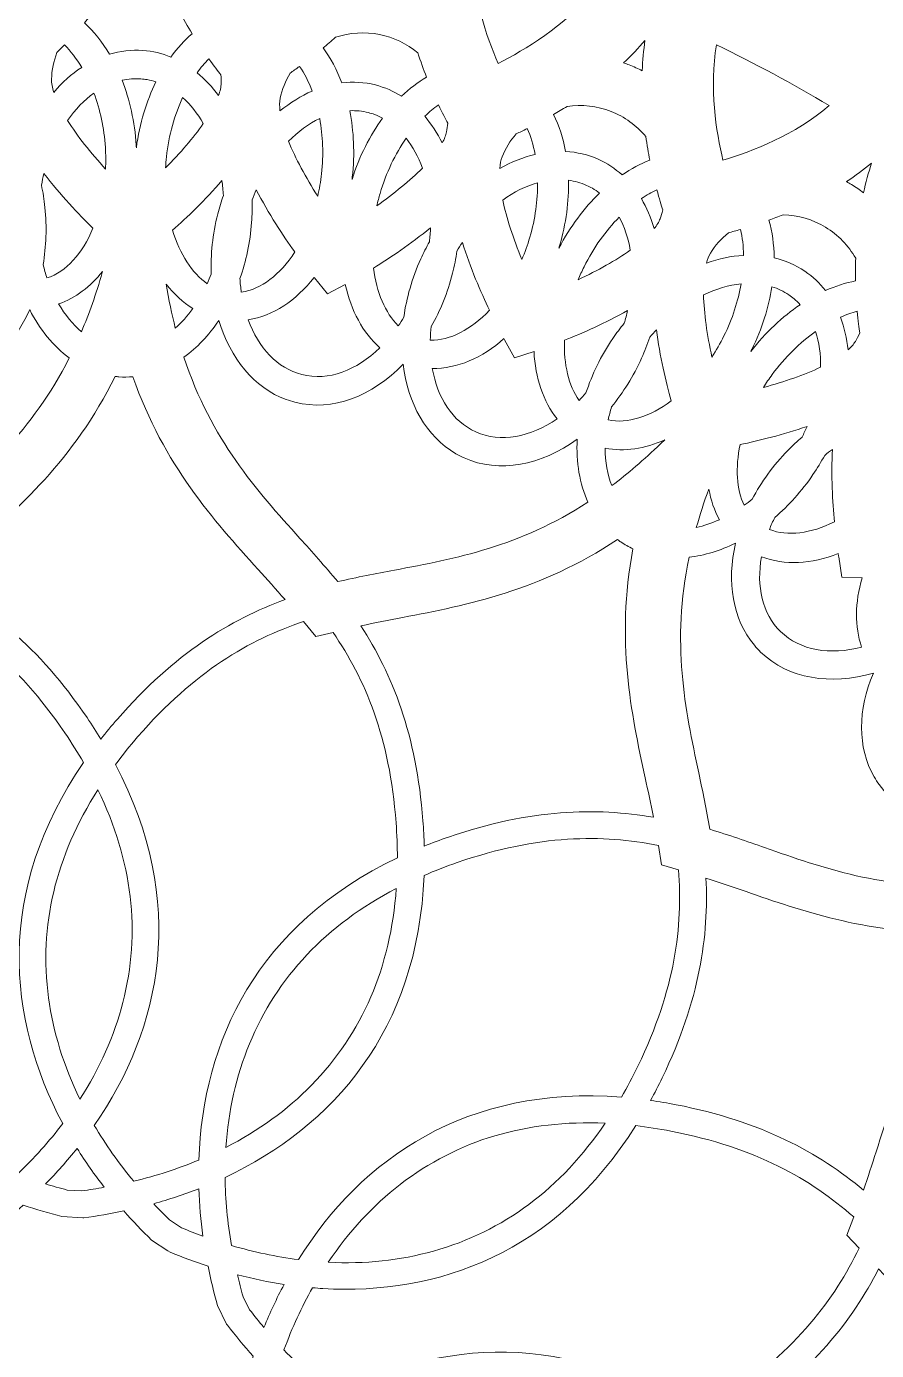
# Model space of a CAD drawing. Header units: millimetres. Extents: x 37 to 1687, y -819 to -120.
# Drawn here: x 226.5 to 286, y -647.8 to -555.1 of the extents above; entities that cross this region are included whole.
import ezdxf

# ---------------------------------------------------------------- set-up
doc = ezdxf.new("R2010")
doc.units = ezdxf.units.MM
doc.header["$MEASUREMENT"] = 0
doc.layers.add('Layer 7', color=7, linetype='Continuous')

msp = doc.modelspace()

# ---------------------------------------------------------------- linework, layer by layer
at = {"layer": 'Layer 7', "lineweight": 0}
for points, knots in [([(384.433, -671.958), (384.269, -671.597), (382.766, -668.35), (379.986, -664.113), (380.356, -659.771), (380.544, -655.358), (380.544, -650.991), (380.544, -644.395), (380.117, -637.76), (379.276, -631.268), (381.809, -627.325), (383.202, -624.324), (383.356, -623.989), (383.356, -623.989), (384.852, -620.715), (384.852, -620.715), (384.852, -620.715), (382.319, -618.149), (382.319, -618.149), (382.044, -617.87), (379.551, -615.381), (375.593, -612.411), (373.773, -605.491), (371.433, -598.632), (368.637, -592.02), (367.105, -588.398), (365.375, -584.729), (363.495, -581.113), (364.417, -576.833), (364.673, -573.773), (364.7, -573.43), (364.7, -573.43), (364.972, -569.856), (364.972, -569.856), (364.972, -569.856), (361.725, -568.311), (361.725, -568.311), (361.598, -568.251), (358.609, -566.836), (354.078, -565.405), (348.815, -557.732), (342.791, -550.486), (336.17, -543.865), (334.534, -542.229), (332.819, -540.592), (331.072, -538.997), (330.454, -534.979), (329.704, -532.336), (329.672, -532.224), (329.672, -532.224), (328.698, -528.795), (328.698, -528.795), (328.698, -528.795), (325.133, -528.443), (325.133, -528.443), (324.771, -528.409), (322.816, -528.236), (319.914, -528.236), (319.254, -528.236), (318.575, -528.245), (317.892, -528.263), (308.622, -521.536), (298.571, -515.863), (288.015, -511.399), (287.303, -511.097), (286.548, -510.786), (285.714, -510.45), (283.959, -507.365), (282.561, -505.433), (282.5, -505.35), (282.5, -505.35), (280.412, -502.477), (280.412, -502.477), (280.412, -502.477), (276.962, -503.348), (276.962, -503.348), (276.857, -503.374), (274.409, -503.993), (270.862, -505.333), (258.751, -501.857), (246.163, -499.913), (233.437, -499.553), (230.907, -497.427), (229.087, -496.189), (228.884, -496.052), (228.884, -496.052), (225.942, -494.068), (225.942, -494.068), (225.942, -494.068), (223.001, -496.052), (223.001, -496.052), (222.777, -496.203), (220.779, -497.563), (218.058, -499.884), (205.404, -500.785), (192.932, -503.271), (180.977, -507.274), (177.772, -506.084), (175.546, -505.508), (175.296, -505.444), (175.296, -505.444), (171.847, -504.575), (171.847, -504.575), (171.847, -504.575), (169.754, -507.452), (169.754, -507.452), (169.587, -507.683), (168.096, -509.767), (166.248, -513.078), (155.117, -518.149), (144.611, -524.58), (135.012, -532.197), (134.401, -532.183), (133.902, -532.176), (133.42, -532.176), (130.332, -532.176), (128.282, -532.376), (128.197, -532.384), (128.197, -532.384), (124.639, -532.736), (124.639, -532.736), (124.639, -532.736), (123.663, -536.164), (123.663, -536.164), (123.627, -536.291), (122.789, -539.265), (122.161, -543.626), (122.079, -543.705), (121.997, -543.784), (121.917, -543.865), (113.745, -552.037), (106.521, -561.118), (100.443, -570.861), (96.146, -572.248), (93.376, -573.566), (93.259, -573.621), (93.259, -573.621), (90.014, -575.165), (90.014, -575.165), (90.014, -575.165), (90.285, -578.738), (90.285, -578.738), (90.297, -578.885), (90.566, -582.335), (91.642, -587.107), (90.817, -588.877), (90.099, -590.487), (89.451, -592.02), (85.796, -600.661), (82.941, -609.666), (80.965, -618.791), (77.268, -621.61), (74.947, -623.927), (74.69, -624.187), (74.69, -624.187), (72.158, -626.752), (72.158, -626.752), (72.158, -626.752), (73.654, -630.026), (73.654, -630.026), (73.82, -630.39), (75.339, -633.66), (78.101, -637.872), (77.731, -642.213), (77.544, -646.625), (77.544, -650.991), (77.544, -657.588), (77.97, -664.223), (78.812, -670.717), (76.278, -674.659), (74.885, -677.659), (74.731, -677.994), (74.731, -677.994), (73.235, -681.268), (73.235, -681.268), (73.235, -681.268), (75.767, -683.832), (75.767, -683.832), (76.041, -684.11), (78.523, -686.595), (82.496, -689.576), (84.315, -696.495), (86.655, -703.353), (89.451, -709.963), (90.983, -713.586), (92.713, -717.255), (94.593, -720.87), (93.64, -725.296), (93.397, -728.42), (93.388, -728.552), (93.388, -728.552), (93.114, -732.127), (93.114, -732.127), (93.114, -732.127), (96.361, -733.671), (96.361, -733.671), (96.487, -733.731), (99.457, -735.141), (104.01, -736.579), (109.273, -744.253), (115.297, -751.498), (121.917, -758.118), (123.553, -759.754), (125.266, -761.39), (127.015, -762.986), (127.615, -766.891), (128.334, -769.472), (128.415, -769.759), (128.415, -769.759), (129.39, -773.188), (129.39, -773.188), (129.39, -773.188), (132.946, -773.539), (132.946, -773.539), (133.161, -773.56), (135.138, -773.748), (138.173, -773.748), (138.832, -773.748), (139.511, -773.738), (140.195, -773.72), (149.466, -780.447), (159.516, -786.12), (170.072, -790.585), (170.772, -790.881), (171.527, -791.192), (172.373, -791.533), (174.079, -794.532), (175.434, -796.422), (175.587, -796.633), (175.587, -796.633), (177.676, -799.506), (177.676, -799.506), (177.676, -799.506), (181.126, -798.635), (181.126, -798.635), (181.231, -798.609), (183.693, -797.984), (187.225, -796.65), (199.335, -800.126), (211.923, -802.07), (224.651, -802.43), (227.164, -804.542), (228.998, -805.792), (229.204, -805.931), (229.204, -805.931), (232.145, -807.914), (232.145, -807.914), (232.145, -807.914), (235.086, -805.931), (235.086, -805.931), (235.309, -805.781), (237.304, -804.424), (240.032, -802.099), (252.684, -801.198), (265.155, -798.712), (277.11, -794.71), (280.402, -795.931), (282.693, -796.514), (282.791, -796.539), (282.791, -796.539), (286.241, -797.409), (286.241, -797.409), (286.241, -797.409), (288.33, -794.536), (288.33, -794.536), (288.396, -794.444), (289.952, -792.294), (291.845, -788.903), (302.974, -783.831), (313.479, -777.401), (323.075, -769.786), (323.668, -769.8), (324.179, -769.807), (324.667, -769.807), (327.762, -769.807), (329.805, -769.607), (329.89, -769.599), (329.89, -769.599), (333.448, -769.248), (333.448, -769.248), (333.448, -769.248), (334.423, -765.82), (334.423, -765.82), (334.432, -765.79), (335.283, -762.803), (335.925, -758.359), (336.007, -758.279), (336.089, -758.199), (336.17, -758.118), (344.342, -749.946), (351.567, -740.864), (357.645, -731.12), (361.788, -729.782), (364.523, -728.506), (364.828, -728.362), (364.828, -728.362), (368.073, -726.817), (368.073, -726.817), (368.073, -726.817), (367.802, -723.246), (367.802, -723.246), (367.79, -723.099), (367.519, -719.64), (366.445, -714.876), (367.268, -713.111), (367.985, -711.502), (368.637, -709.963), (372.291, -701.323), (375.145, -692.319), (377.121, -683.195), (380.827, -680.369), (383.141, -678.055), (383.397, -677.795), (383.397, -677.795), (385.929, -675.231), (385.929, -675.231), (385.929, -675.231), (384.433, -671.958), (384.433, -671.958)], [0, 0, 0, 0, 1, 1, 1, 2, 2, 2, 3, 3, 3, 4, 4, 4, 5, 5, 5, 6, 6, 6, 7, 7, 7, 8, 8, 8, 9, 9, 9, 10, 10, 10, 11, 11, 11, 12, 12, 12, 13, 13, 13, 14, 14, 14, 15, 15, 15, 16, 16, 16, 17, 17, 17, 18, 18, 18, 19, 19, 19, 20, 20, 20, 21, 21, 21, 22, 22, 22, 23, 23, 23, 24, 24, 24, 25, 25, 25, 26, 26, 26, 27, 27, 27, 28, 28, 28, 29, 29, 29, 30, 30, 30, 31, 31, 31, 32, 32, 32, 33, 33, 33, 34, 34, 34, 35, 35, 35, 36, 36, 36, 37, 37, 37, 38, 38, 38, 39, 39, 39, 40, 40, 40, 41, 41, 41, 42, 42, 42, 43, 43, 43, 44, 44, 44, 45, 45, 45, 46, 46, 46, 47, 47, 47, 48, 48, 48, 49, 49, 49, 50, 50, 50, 51, 51, 51, 52, 52, 52, 53, 53, 53, 54, 54, 54, 55, 55, 55, 56, 56, 56, 57, 57, 57, 58, 58, 58, 59, 59, 59, 60, 60, 60, 61, 61, 61, 62, 62, 62, 63, 63, 63, 64, 64, 64, 65, 65, 65, 66, 66, 66, 67, 67, 67, 68, 68, 68, 69, 69, 69, 70, 70, 70, 71, 71, 71, 72, 72, 72, 73, 73, 73, 74, 74, 74, 75, 75, 75, 76, 76, 76, 77, 77, 77, 78, 78, 78, 79, 79, 79, 80, 80, 80, 81, 81, 81, 82, 82, 82, 83, 83, 83, 84, 84, 84, 85, 85, 85, 86, 86, 86, 87, 87, 87, 88, 88, 88, 89, 89, 89, 90, 90, 90, 91, 91, 91, 92, 92, 92, 93, 93, 93, 94, 94, 94, 95, 95, 95, 96, 96, 96, 97, 97, 97, 98, 98, 98, 99, 99, 99, 100, 100, 100, 101, 101, 101, 102, 102, 102, 103, 103, 103, 104, 104, 104, 105, 105, 105, 106, 106, 106, 106]), ([(257.684, -549.849), (260.542, -550.654), (263.387, -551.589), (266.166, -552.635), (264.185, -555.053), (261.414, -556.719), (259.534, -557.658), (258.731, -555.805), (257.716, -552.876), (257.684, -549.849)], [0, 0, 0, 0, 1, 1, 1, 2, 2, 2, 3, 3, 3, 3]), ([(234.336, -553.155), (235.327, -553.178), (236.301, -553.447), (237.167, -553.935), (237.483, -554.53), (237.8, -555.08), (238.107, -555.581), (237.569, -556.044), (237.071, -556.595), (236.618, -557.218), (235.997, -556.963), (235.341, -556.801), (234.658, -556.751), (233.857, -556.692), (233.072, -556.789), (232.316, -557.018), (231.81, -556.165), (231.22, -555.419), (230.565, -554.811), (230.811, -554.519), (231.063, -554.208), (231.317, -553.881), (232.244, -553.38), (233.285, -553.127), (234.336, -553.155)], [0, 0, 0, 0, 1, 1, 1, 2, 2, 2, 3, 3, 3, 4, 4, 4, 5, 5, 5, 6, 6, 6, 7, 7, 7, 8, 8, 8, 8]), ([(247.278, -556.583), (247.56, -556.347), (247.849, -556.097), (248.142, -555.831), (249.14, -555.502), (250.205, -555.436), (251.233, -555.643), (252.217, -555.84), (253.139, -556.282), (253.912, -556.924), (254.108, -557.528), (254.314, -558.094), (254.518, -558.616), (253.912, -558.978), (253.329, -559.433), (252.779, -559.966), (252.213, -559.61), (251.599, -559.339), (250.938, -559.171), (250.161, -558.975), (249.373, -558.934), (248.591, -559.027), (248.247, -558.113), (247.806, -557.289), (247.278, -556.583)], [0, 0, 0, 0, 1, 1, 1, 2, 2, 2, 3, 3, 3, 4, 4, 4, 5, 5, 5, 6, 6, 6, 7, 7, 7, 8, 8, 8, 8]), ([(228.412, -559.691), (228.307, -559.352), (228.254, -559.039), (228.261, -558.76), (228.275, -558.13), (228.401, -557.505), (228.635, -556.899), (228.797, -556.74), (228.976, -556.559), (229.167, -556.362), (229.606, -556.802), (230.011, -557.336), (230.372, -557.941), (229.665, -558.408), (229.005, -558.997), (228.412, -559.691)], [0, 0, 0, 0, 1, 1, 1, 2, 2, 2, 3, 3, 3, 4, 4, 4, 5, 5, 5, 5]), ([(269.63, -558.18), (269.333, -558.027), (269.028, -557.889), (268.716, -557.767), (268.587, -557.716), (268.457, -557.669), (268.325, -557.624), (268.864, -557.113), (269.362, -556.586), (269.821, -556.047), (269.722, -556.738), (269.659, -557.45), (269.63, -558.18)], [0, 0, 0, 0, 1, 1, 1, 2, 2, 2, 3, 3, 3, 4, 4, 4, 4]), ([(282.722, -560.616), (280.347, -562.672), (277.309, -563.841), (275.282, -564.444), (274.808, -562.461), (274.314, -559.366), (274.829, -556.358), (277.508, -557.658), (280.156, -559.086), (282.722, -560.616)], [0, 0, 0, 0, 1, 1, 1, 2, 2, 2, 3, 3, 3, 3]), ([(240.118, -558.465), (240.137, -558.677), (240.144, -558.863), (240.14, -559.04), (240.134, -559.308), (240.07, -559.604), (239.959, -559.922), (239.508, -559.312), (239.002, -558.774), (238.45, -558.322), (238.71, -557.964), (238.986, -557.637), (239.275, -557.349), (239.629, -557.845), (239.923, -558.223), (240.118, -558.465)], [0, 0, 0, 0, 1, 1, 1, 2, 2, 2, 3, 3, 3, 4, 4, 4, 5, 5, 5, 5]), ([(244.277, -560.108), (244.4, -559.491), (244.633, -558.898), (244.968, -558.342), (245.168, -558.204), (245.391, -558.047), (245.632, -557.872), (245.975, -558.374), (246.271, -558.957), (246.514, -559.598), (245.729, -559.938), (244.97, -560.409), (244.26, -560.997), (244.222, -560.667), (244.225, -560.367), (244.277, -560.108)], [0, 0, 0, 0, 1, 1, 1, 2, 2, 2, 3, 3, 3, 4, 4, 4, 5, 5, 5, 5]), ([(234.199, -563.572), (234.196, -563.517), (234.197, -563.463), (234.193, -563.408), (234.086, -561.749), (233.736, -560.206), (233.202, -558.841), (233.629, -558.747), (234.067, -558.713), (234.511, -558.746), (234.662, -558.757), (234.812, -558.776), (234.96, -558.802), (235.168, -558.838), (235.373, -558.889), (235.573, -558.954), (234.907, -560.305), (234.428, -561.868), (234.199, -563.572)], [0, 0, 0, 0, 1, 1, 1, 2, 2, 2, 3, 3, 3, 4, 4, 4, 5, 5, 5, 6, 6, 6, 6]), ([(232.029, -563.548), (232.063, -564.065), (232.066, -564.574), (232.044, -565.073), (230.997, -563.92), (230.061, -562.742), (229.381, -561.663), (229.922, -560.885), (230.547, -560.235), (231.23, -559.746), (231.656, -560.894), (231.94, -562.184), (232.029, -563.548)], [0, 0, 0, 0, 1, 1, 1, 2, 2, 2, 3, 3, 3, 4, 4, 4, 4]), ([(238.889, -561.88), (238.198, -562.872), (237.274, -563.941), (236.242, -564.989), (236.256, -564.728), (236.276, -564.465), (236.305, -564.2), (236.472, -562.687), (236.876, -561.276), (237.442, -560.059), (237.991, -560.552), (238.478, -561.168), (238.889, -561.88)], [0, 0, 0, 0, 1, 1, 1, 2, 2, 2, 3, 3, 3, 4, 4, 4, 4]), ([(249.305, -565.785), (249.311, -565.734), (249.318, -565.684), (249.324, -565.632), (249.505, -563.986), (249.43, -562.411), (249.143, -560.977), (249.58, -560.959), (250.017, -561.001), (250.447, -561.11), (250.595, -561.148), (250.739, -561.192), (250.88, -561.244), (251.076, -561.315), (251.265, -561.399), (251.448, -561.496), (250.563, -562.706), (249.824, -564.155), (249.305, -565.785)], [0, 0, 0, 0, 1, 1, 1, 2, 2, 2, 3, 3, 3, 4, 4, 4, 5, 5, 5, 6, 6, 6, 6]), ([(255.927, -562.447), (255.877, -562.695), (255.77, -562.96), (255.62, -563.237), (255.277, -562.546), (254.867, -561.918), (254.394, -561.369), (254.707, -561.066), (255.03, -560.795), (255.359, -560.563), (255.627, -561.128), (255.856, -561.564), (256.008, -561.842), (255.99, -562.067), (255.964, -562.262), (255.927, -562.447)], [0, 0, 0, 0, 1, 1, 1, 2, 2, 2, 3, 3, 3, 4, 4, 4, 5, 5, 5, 5]), ([(268.216, -565.476), (267.724, -565.031), (267.169, -564.66), (266.551, -564.382), (265.821, -564.054), (265.051, -563.877), (264.265, -563.833), (264.09, -562.892), (263.807, -562.019), (263.423, -561.243), (263.729, -561.066), (264.044, -560.878), (264.366, -560.675), (265.405, -560.525), (266.465, -560.645), (267.442, -561.027), (268.386, -561.396), (269.224, -562), (269.878, -562.779), (269.961, -563.369), (270.059, -563.927), (270.162, -564.447), (269.503, -564.699), (268.85, -565.047), (268.216, -565.476)], [0, 0, 0, 0, 1, 1, 1, 2, 2, 2, 3, 3, 3, 4, 4, 4, 5, 5, 5, 6, 6, 6, 7, 7, 7, 8, 8, 8, 8]), ([(247.168, -565.395), (247.109, -565.936), (247.017, -566.463), (246.901, -566.973), (246.064, -565.645), (245.341, -564.31), (244.86, -563.122), (245.536, -562.435), (246.275, -561.894), (247.043, -561.526), (247.262, -562.726), (247.317, -564.041), (247.168, -565.395)], [0, 0, 0, 0, 1, 1, 1, 2, 2, 2, 3, 3, 3, 4, 4, 4, 4]), ([(254.229, -564.999), (253.37, -565.866), (252.26, -566.772), (251.045, -567.635), (251.109, -567.351), (251.183, -567.065), (251.266, -566.78), (251.692, -565.321), (252.334, -564.004), (253.1, -562.905), (253.566, -563.499), (253.946, -564.207), (254.229, -564.999)], [0, 0, 0, 0, 1, 1, 1, 2, 2, 2, 3, 3, 3, 4, 4, 4, 4]), ([(259.815, -564.216), (260.045, -563.629), (260.378, -563.084), (260.805, -562.594), (261.036, -562.489), (261.296, -562.366), (261.577, -562.228), (261.816, -562.771), (261.998, -563.379), (262.121, -564.033), (261.287, -564.232), (260.455, -564.566), (259.65, -565.024), (259.674, -564.72), (259.726, -564.446), (259.815, -564.216)], [0, 0, 0, 0, 1, 1, 1, 2, 2, 2, 3, 3, 3, 4, 4, 4, 5, 5, 5, 5]), ([(285.691, -564.644), (285.473, -565.313), (285.286, -566.008), (285.13, -566.729), (284.861, -566.524), (284.58, -566.332), (284.29, -566.155), (284.172, -566.083), (284.052, -566.013), (283.931, -565.947), (284.555, -565.534), (285.142, -565.099), (285.691, -564.644)], [0, 0, 0, 0, 1, 1, 1, 2, 2, 2, 3, 3, 3, 4, 4, 4, 4]), ([(227.941, -572.695), (227.839, -572.392), (227.75, -572.08), (227.672, -571.759), (227.886, -570.49), (227.937, -569.138), (227.796, -567.746), (227.796, -567.746), (227.796, -567.746), (227.796, -567.746), (227.742, -567.212), (227.659, -566.691), (227.554, -566.182), (227.605, -565.911), (227.663, -565.643), (227.729, -565.382), (228.879, -566.877), (230.156, -568.226), (231.163, -569.21), (230.426, -570.978), (229.285, -572.264), (227.941, -572.695)], [0, 0, 0, 0, 1, 1, 1, 2, 2, 2, 3, 3, 3, 4, 4, 4, 5, 5, 5, 6, 6, 6, 7, 7, 7, 7]), ([(240.293, -566.914), (240.148, -567.333), (240.016, -567.762), (239.904, -568.204), (239.54, -569.643), (239.396, -571.07), (239.446, -572.426), (239.358, -572.655), (239.265, -572.879), (239.166, -573.096), (238.095, -572.356), (237.243, -571.018), (236.737, -569.351), (237.742, -568.458), (239.016, -567.239), (240.196, -565.872), (240.242, -566.213), (240.274, -566.56), (240.293, -566.914)], [0, 0, 0, 0, 1, 1, 1, 2, 2, 2, 3, 3, 3, 4, 4, 4, 5, 5, 5, 6, 6, 6, 6]), ([(245.299, -570.873), (244.27, -572.457), (242.936, -573.505), (241.552, -573.694), (241.506, -573.382), (241.473, -573.063), (241.453, -572.738), (241.883, -571.526), (242.168, -570.203), (242.271, -568.808), (242.271, -568.808), (242.271, -568.808), (242.271, -568.808), (242.31, -568.273), (242.32, -567.745), (242.305, -567.226), (242.395, -566.985), (242.492, -566.749), (242.594, -566.519), (243.462, -568.184), (244.479, -569.728), (245.299, -570.873)], [0, 0, 0, 0, 1, 1, 1, 2, 2, 2, 3, 3, 3, 4, 4, 4, 5, 5, 5, 6, 6, 6, 7, 7, 7, 7]), ([(261.756, -569.843), (261.598, -570.385), (261.409, -570.906), (261.196, -571.405), (260.6, -569.942), (260.119, -568.492), (259.855, -567.234), (260.647, -566.667), (261.477, -566.256), (262.305, -566.025), (262.31, -567.241), (262.137, -568.54), (261.756, -569.843)], [0, 0, 0, 0, 1, 1, 1, 2, 2, 2, 3, 3, 3, 4, 4, 4, 4]), ([(263.793, -570.597), (263.807, -570.548), (263.824, -570.5), (263.838, -570.451), (264.301, -568.865), (264.5, -567.306), (264.468, -565.848), (264.902, -565.906), (265.325, -566.024), (265.731, -566.206), (265.869, -566.269), (266.004, -566.338), (266.134, -566.413), (266.311, -566.515), (266.48, -566.63), (266.641, -566.754), (265.562, -567.791), (264.585, -569.086), (263.793, -570.597)], [0, 0, 0, 0, 1, 1, 1, 2, 2, 2, 3, 3, 3, 4, 4, 4, 5, 5, 5, 6, 6, 6, 6]), ([(270.883, -568.543), (270.795, -568.769), (270.651, -569.001), (270.466, -569.237), (270.247, -568.478), (269.946, -567.772), (269.566, -567.136), (269.924, -566.893), (270.286, -566.685), (270.648, -566.514), (270.818, -567.138), (270.972, -567.624), (271.075, -567.93), (271.017, -568.161), (270.955, -568.359), (270.883, -568.543)], [0, 0, 0, 0, 1, 1, 1, 2, 2, 2, 3, 3, 3, 4, 4, 4, 5, 5, 5, 5]), ([(265.147, -572.818), (265.27, -572.517), (265.404, -572.216), (265.552, -571.918), (266.222, -570.56), (267.08, -569.378), (268.021, -568.43), (268.388, -569.112), (268.646, -569.894), (268.786, -570.748), (267.78, -571.462), (266.511, -572.17), (265.147, -572.818)], [0, 0, 0, 0, 1, 1, 1, 2, 2, 2, 3, 3, 3, 4, 4, 4, 4]), ([(284.578, -571.317), (284.56, -571.873), (284.559, -572.403), (284.568, -572.901), (283.872, -573.036), (283.166, -573.266), (282.463, -573.581), (282.057, -573.061), (281.578, -572.603), (281.022, -572.225), (280.359, -571.774), (279.632, -571.467), (278.865, -571.286), (278.857, -570.35), (278.736, -569.46), (278.504, -568.644), (278.825, -568.527), (279.154, -568.401), (279.494, -568.263), (280.546, -568.294), (281.571, -568.597), (282.469, -569.144), (283.344, -569.677), (284.07, -570.426), (284.578, -571.317)], [0, 0, 0, 0, 1, 1, 1, 2, 2, 2, 3, 3, 3, 4, 4, 4, 5, 5, 5, 6, 6, 6, 7, 7, 7, 8, 8, 8, 8]), ([(254.724, -570.158), (254.507, -570.546), (254.303, -570.946), (254.116, -571.361), (253.508, -572.715), (253.118, -574.095), (252.931, -575.44), (252.807, -575.647), (252.678, -575.849), (252.545, -576.043), (251.628, -575.141), (251.023, -573.7), (250.806, -571.997), (251.95, -571.291), (253.412, -570.314), (254.806, -569.175), (254.792, -569.499), (254.764, -569.828), (254.724, -570.158)], [0, 0, 0, 0, 1, 1, 1, 2, 2, 2, 3, 3, 3, 4, 4, 4, 5, 5, 5, 6, 6, 6, 6]), ([(274.405, -570.961), (274.735, -570.418), (275.161, -569.937), (275.671, -569.527), (275.921, -569.462), (276.206, -569.385), (276.514, -569.296), (276.645, -569.856), (276.713, -570.468), (276.72, -571.112), (275.865, -571.163), (274.991, -571.346), (274.121, -571.657), (274.194, -571.391), (274.287, -571.154), (274.405, -570.961)], [0, 0, 0, 0, 1, 1, 1, 2, 2, 2, 3, 3, 3, 4, 4, 4, 5, 5, 5, 5]), ([(258.931, -574.948), (257.65, -576.308), (256.169, -577.094), (254.786, -577.04), (254.795, -576.73), (254.818, -576.414), (254.854, -576.095), (255.488, -574.977), (255.999, -573.723), (256.342, -572.367), (256.342, -572.367), (256.342, -572.367), (256.342, -572.367), (256.474, -571.847), (256.575, -571.329), (256.65, -570.815), (256.773, -570.608), (256.9, -570.406), (257.031, -570.209), (257.591, -571.989), (258.323, -573.676), (258.931, -574.948)], [0, 0, 0, 0, 1, 1, 1, 2, 2, 2, 3, 3, 3, 4, 4, 4, 5, 5, 5, 6, 6, 6, 7, 7, 7, 7]), ([(231.812, -572.316), (231.38, -573.832), (230.892, -575.203), (230.359, -576.458), (229.745, -575.946), (229.203, -575.286), (228.753, -574.511), (229.934, -574.104), (230.982, -573.316), (231.835, -572.235), (231.835, -572.235), (231.812, -572.316), (231.812, -572.316)], [0, 0, 0, 0, 1, 1, 1, 2, 2, 2, 3, 3, 3, 4, 4, 4, 4]), ([(236.287, -573.127), (236.83, -573.828), (237.459, -574.407), (238.159, -574.838), (237.785, -575.356), (237.372, -575.815), (236.93, -576.203), (236.683, -575.239), (236.466, -574.217), (236.287, -573.127)], [0, 0, 0, 0, 1, 1, 1, 2, 2, 2, 3, 3, 3, 3]), ([(242.036, -575.627), (243.773, -575.354), (245.379, -574.286), (246.648, -572.656), (246.655, -572.665), (246.666, -572.678), (246.673, -572.686), (246.673, -572.686), (247.586, -573.814), (247.586, -573.814), (247.586, -573.814), (248.828, -573.144), (248.828, -573.144), (249.232, -574.984), (250.066, -576.533), (251.253, -577.583), (249.627, -579.17), (247.656, -579.931), (245.8, -579.461), (244.063, -579.021), (242.752, -577.586), (242.036, -575.627)], [0, 0, 0, 0, 1, 1, 1, 2, 2, 2, 3, 3, 3, 4, 4, 4, 5, 5, 5, 6, 6, 6, 7, 7, 7, 7]), ([(275.35, -576.756), (275.094, -577.275), (274.81, -577.768), (274.506, -578.232), (274.172, -576.679), (273.954, -575.162), (273.918, -573.877), (274.8, -573.453), (275.692, -573.19), (276.552, -573.106), (276.345, -574.3), (275.949, -575.544), (275.35, -576.756)], [0, 0, 0, 0, 1, 1, 1, 2, 2, 2, 3, 3, 3, 4, 4, 4, 4]), ([(277.225, -577.853), (277.248, -577.807), (277.272, -577.763), (277.295, -577.716), (278.024, -576.24), (278.49, -574.743), (278.713, -573.306), (279.131, -573.438), (279.528, -573.628), (279.897, -573.879), (280.023, -573.964), (280.143, -574.056), (280.259, -574.152), (280.412, -574.281), (280.555, -574.421), (280.689, -574.568), (279.45, -575.401), (278.266, -576.505), (277.225, -577.853)], [0, 0, 0, 0, 1, 1, 1, 2, 2, 2, 3, 3, 3, 4, 4, 4, 5, 5, 5, 6, 6, 6, 6]), ([(229.505, -578.3), (226.892, -583.456), (223.45, -586.413), (220.093, -589.297), (219.1, -590.15), (218.077, -591.028), (217.062, -591.977), (215.768, -591.497), (214.491, -591.081), (213.251, -590.678), (208.922, -589.271), (204.479, -587.823), (199.95, -583.823), (200.447, -582.767), (200.746, -581.558), (200.839, -580.266), (202.86, -582.16), (205.327, -583.113), (207.692, -582.696), (207.901, -582.659), (208.11, -582.612), (208.316, -582.553), (210.933, -581.813), (212.791, -579.477), (213.55, -576.456), (215.211, -578.672), (217.475, -580.04), (219.877, -580.04), (220.089, -580.04), (220.303, -580.029), (220.516, -580.008), (223.222, -579.733), (225.457, -577.755), (226.729, -574.912), (227.439, -576.313), (228.386, -577.477), (229.505, -578.3)], [0, 0, 0, 0, 1, 1, 1, 2, 2, 2, 3, 3, 3, 4, 4, 4, 5, 5, 5, 6, 6, 6, 7, 7, 7, 8, 8, 8, 9, 9, 9, 10, 10, 10, 11, 11, 11, 12, 12, 12, 12]), ([(268.368, -575.863), (268.089, -576.206), (267.82, -576.563), (267.564, -576.939), (266.73, -578.166), (266.106, -579.458), (265.689, -580.75), (265.532, -580.93), (265.372, -581.104), (265.209, -581.271), (264.469, -580.24), (264.121, -578.743), (264.188, -577.056), (265.436, -576.56), (267.039, -575.853), (268.606, -574.977), (268.538, -575.271), (268.459, -575.567), (268.368, -575.863)], [0, 0, 0, 0, 1, 1, 1, 2, 2, 2, 3, 3, 3, 4, 4, 4, 5, 5, 5, 6, 6, 6, 6]), ([(284.553, -577.143), (284.43, -577.345), (284.254, -577.543), (284.04, -577.738), (283.958, -576.929), (283.78, -576.159), (283.508, -575.448), (283.903, -575.271), (284.296, -575.128), (284.683, -575.022), (284.742, -575.693), (284.812, -576.219), (284.861, -576.546), (284.761, -576.772), (284.662, -576.965), (284.553, -577.143)], [0, 0, 0, 0, 1, 1, 1, 2, 2, 2, 3, 3, 3, 4, 4, 4, 5, 5, 5, 5]), ([(244.696, -581.211), (244.896, -581.284), (245.1, -581.347), (245.308, -581.4), (247.945, -582.067), (250.721, -580.973), (252.889, -578.736), (253.22, -581.486), (254.497, -583.803), (256.577, -585.003), (256.76, -585.109), (256.951, -585.207), (257.147, -585.295), (259.627, -586.41), (262.551, -585.815), (265.075, -583.989), (264.987, -585.595), (265.239, -587.111), (265.826, -588.404), (261.021, -591.513), (256.59, -592.349), (252.269, -593.163), (250.983, -593.405), (249.656, -593.655), (248.305, -593.968), (247.414, -592.893), (246.484, -591.86), (245.654, -590.937), (242.59, -587.533), (239.448, -584.035), (237.529, -578.245), (238.447, -577.586), (239.275, -576.715), (239.976, -575.68), (240.78, -578.331), (242.44, -580.39), (244.696, -581.211)], [0, 0, 0, 0, 1, 1, 1, 2, 2, 2, 3, 3, 3, 4, 4, 4, 5, 5, 5, 6, 6, 6, 7, 7, 7, 8, 8, 8, 9, 9, 9, 10, 10, 10, 11, 11, 11, 12, 12, 12, 12]), ([(267.248, -582.636), (267.311, -582.332), (267.387, -582.026), (267.478, -581.717), (268.294, -580.729), (269.01, -579.586), (269.581, -578.316), (269.581, -578.316), (269.582, -578.316), (269.582, -578.316), (269.802, -577.827), (269.991, -577.334), (270.154, -576.841), (270.307, -576.663), (270.463, -576.491), (270.622, -576.324), (270.862, -578.167), (271.286, -579.959), (271.657, -581.311), (270.171, -582.412), (268.591, -582.922), (267.248, -582.636)], [0, 0, 0, 0, 1, 1, 1, 2, 2, 2, 3, 3, 3, 4, 4, 4, 5, 5, 5, 6, 6, 6, 7, 7, 7, 7]), ([(282.119, -578.945), (280.991, -579.481), (279.596, -579.964), (278.119, -580.369), (278.309, -580.062), (278.509, -579.757), (278.728, -579.459), (279.623, -578.239), (280.672, -577.224), (281.763, -576.455), (282.014, -577.21), (282.136, -578.051), (282.119, -578.945)], [0, 0, 0, 0, 1, 1, 1, 2, 2, 2, 3, 3, 3, 4, 4, 4, 4]), ([(257.967, -583.471), (256.33, -582.735), (255.287, -581.088), (254.925, -579.028), (256.668, -579.061), (258.422, -578.302), (259.946, -576.938), (259.96, -576.964), (259.978, -576.998), (259.991, -577.02), (259.991, -577.02), (260.694, -578.288), (260.694, -578.288), (260.694, -578.288), (262.049, -577.84), (262.049, -577.84), (262.139, -579.696), (262.692, -581.341), (263.67, -582.565), (261.791, -583.848), (259.716, -584.257), (257.967, -583.471)], [0, 0, 0, 0, 1, 1, 1, 2, 2, 2, 3, 3, 3, 4, 4, 4, 5, 5, 5, 6, 6, 6, 7, 7, 7, 7]), ([(232.973, -579.619), (233.303, -579.643), (233.629, -579.639), (233.952, -579.613), (236.147, -585.841), (239.598, -589.656), (242.734, -593.115), (243.355, -593.799), (243.988, -594.501), (244.611, -595.22), (240.8, -596.625), (236.895, -598.978), (232.869, -603.602), (232.466, -604.065), (232.084, -604.53), (231.72, -604.994), (231.416, -604.497), (231.094, -603.998), (230.752, -603.497), (227.326, -598.479), (223.757, -595.689), (220.169, -593.847), (220.911, -593.173), (221.663, -592.52), (222.399, -591.883), (225.92, -588.836), (229.794, -585.476), (232.721, -579.588), (232.805, -579.597), (232.888, -579.613), (232.973, -579.619)], [0, 0, 0, 0, 1, 1, 1, 2, 2, 2, 3, 3, 3, 4, 4, 4, 5, 5, 5, 6, 6, 6, 7, 7, 7, 8, 8, 8, 9, 9, 9, 10, 10, 10, 10]), ([(280.818, -583.847), (280.483, -584.136), (280.156, -584.441), (279.839, -584.767), (278.804, -585.831), (277.966, -586.994), (277.33, -588.194), (277.147, -588.343), (276.961, -588.485), (276.773, -588.62), (276.23, -587.494), (276.142, -585.988), (276.481, -584.365), (277.79, -584.095), (279.483, -583.679), (281.17, -583.093), (281.062, -583.345), (280.945, -583.596), (280.818, -583.847)], [0, 0, 0, 0, 1, 1, 1, 2, 2, 2, 3, 3, 3, 4, 4, 4, 5, 5, 5, 6, 6, 6, 6]), ([(267.492, -587.241), (267.187, -586.456), (267.028, -585.569), (267.03, -584.617), (268.375, -584.879), (269.81, -584.658), (271.207, -584.028), (271.207, -584.028), (270.91, -584.316), (270.91, -584.316), (269.747, -585.442), (268.609, -586.406), (267.492, -587.241)], [0, 0, 0, 0, 1, 1, 1, 2, 2, 2, 3, 3, 3, 4, 4, 4, 4]), ([(283.085, -589.781), (281.439, -590.598), (279.803, -590.822), (278.536, -590.309), (278.648, -590.028), (278.774, -589.747), (278.913, -589.468), (279.892, -588.633), (280.8, -587.63), (281.587, -586.473), (281.587, -586.473), (281.587, -586.473), (281.587, -586.473), (281.888, -586.03), (282.16, -585.577), (282.407, -585.12), (282.584, -584.974), (282.764, -584.835), (282.945, -584.702), (282.856, -586.544), (282.953, -588.368), (283.085, -589.781)], [0, 0, 0, 0, 1, 1, 1, 2, 2, 2, 3, 3, 3, 4, 4, 4, 5, 5, 5, 6, 6, 6, 7, 7, 7, 7]), ([(273.417, -590.175), (273.662, -589.305), (273.951, -588.409), (274.295, -587.478), (274.431, -588.257), (274.68, -588.979), (275.035, -589.627), (274.495, -589.872), (273.953, -590.056), (273.417, -590.175)], [0, 0, 0, 0, 1, 1, 1, 2, 2, 2, 3, 3, 3, 3]), ([(268.129, -591.187), (268.401, -591.372), (268.685, -591.531), (268.977, -591.67), (267.775, -598.142), (268.853, -603.16), (269.838, -607.714), (270.033, -608.617), (270.231, -609.541), (270.411, -610.475), (266.408, -609.786), (261.85, -609.872), (256.051, -611.864), (255.47, -612.063), (254.907, -612.274), (254.36, -612.494), (254.345, -611.912), (254.316, -611.319), (254.27, -610.715), (253.812, -604.655), (252.116, -600.455), (249.93, -597.066), (250.909, -596.853), (251.887, -596.663), (252.843, -596.48), (257.407, -595.603), (262.432, -594.631), (267.899, -591.013), (267.976, -591.071), (268.049, -591.133), (268.129, -591.187)], [0, 0, 0, 0, 1, 1, 1, 2, 2, 2, 3, 3, 3, 4, 4, 4, 5, 5, 5, 6, 6, 6, 7, 7, 7, 8, 8, 8, 9, 9, 9, 10, 10, 10, 10]), ([(285.878, -607.652), (285.984, -607.835), (286.1, -608.015), (286.226, -608.189), (287.816, -610.396), (290.647, -611.342), (293.745, -611.022), (292.857, -612.382), (292.315, -613.836), (292.184, -615.261), (286.538, -615.52), (282.318, -614.042), (278.202, -612.598), (276.967, -612.165), (275.693, -611.718), (274.367, -611.314), (274.136, -609.95), (273.857, -608.638), (273.586, -607.364), (272.632, -602.871), (271.656, -598.257), (272.906, -592.258), (273.984, -592.133), (275.087, -591.8), (276.163, -591.277), (275.534, -593.974), (275.942, -596.588), (277.485, -598.428), (277.622, -598.59), (277.767, -598.747), (277.921, -598.897), (279.871, -600.793), (282.822, -601.234), (285.818, -600.381), (284.73, -602.928), (284.677, -605.572), (285.878, -607.652)], [0, 0, 0, 0, 1, 1, 1, 2, 2, 2, 3, 3, 3, 4, 4, 4, 5, 5, 5, 6, 6, 6, 7, 7, 7, 8, 8, 8, 9, 9, 9, 10, 10, 10, 11, 11, 11, 12, 12, 12, 12]), ([(284.993, -598.56), (282.785, -599.126), (280.692, -598.802), (279.316, -597.463), (278.024, -596.207), (277.609, -594.292), (277.982, -592.222), (279.59, -592.841), (281.474, -592.736), (283.352, -591.997), (283.365, -592.087), (283.377, -592.164), (283.387, -592.227), (283.387, -592.227), (283.614, -593.66), (283.614, -593.66), (283.614, -593.66), (285.027, -593.702), (285.027, -593.702), (284.52, -595.43), (284.498, -597.115), (284.993, -598.56)], [0, 0, 0, 0, 1, 1, 1, 2, 2, 2, 3, 3, 3, 4, 4, 4, 5, 5, 5, 6, 6, 6, 7, 7, 7, 7]), ([(229.047, -631.932), (228.105, -633.17), (227.036, -634.362), (225.841, -635.499), (224.295, -634.928), (222.842, -634.257), (221.488, -633.495), (222.183, -625.209), (219.345, -616.651), (210.133, -610.855), (210.228, -610.049), (210.351, -609.232), (210.514, -608.399), (211.682, -602.415), (213.877, -598.618), (216.526, -595.595), (216.526, -595.595), (217.811, -596.081), (217.811, -596.081), (217.811, -596.081), (218.708, -595.221), (218.708, -595.221), (222.301, -596.951), (225.787, -599.57), (229.195, -604.561), (229.669, -605.255), (230.102, -605.951), (230.504, -606.647), (224.342, -615.614), (225.127, -624.597), (229.047, -631.932)], [0, 0, 0, 0, 1, 1, 1, 2, 2, 2, 3, 3, 3, 4, 4, 4, 5, 5, 5, 6, 6, 6, 7, 7, 7, 8, 8, 8, 9, 9, 9, 10, 10, 10, 10]), ([(238.575, -634.487), (237.141, -635.088), (235.619, -635.586), (234.016, -635.973), (232.962, -634.706), (232.04, -633.398), (231.248, -632.061), (235.993, -625.232), (237.814, -616.402), (232.734, -606.777), (233.219, -606.127), (233.735, -605.481), (234.292, -604.841), (238.295, -600.242), (242.096, -598.051), (245.901, -596.757), (245.901, -596.757), (246.771, -597.821), (246.771, -597.821), (246.771, -597.821), (247.977, -597.525), (247.977, -597.525), (250.224, -600.82), (251.934, -604.831), (252.389, -610.857), (252.453, -611.696), (252.48, -612.514), (252.48, -613.318), (242.66, -618.003), (238.848, -626.175), (238.575, -634.487)], [0, 0, 0, 0, 1, 1, 1, 2, 2, 2, 3, 3, 3, 4, 4, 4, 5, 5, 5, 6, 6, 6, 7, 7, 7, 8, 8, 8, 9, 9, 9, 10, 10, 10, 10]), ([(233.256, -623.447), (232.654, -625.793), (231.641, -628.066), (230.251, -630.222), (229.117, -627.912), (228.374, -625.53), (228.049, -623.122), (227.371, -618.09), (228.54, -613.204), (231.512, -608.546), (233.928, -613.527), (234.52, -618.522), (233.256, -623.447)], [0, 0, 0, 0, 1, 1, 1, 2, 2, 2, 3, 3, 3, 4, 4, 4, 4]), ([(269.329, -627.907), (268.964, -628.665), (268.578, -629.387), (268.177, -630.084), (257.329, -629.231), (249.942, -634.402), (245.55, -641.464), (244.007, -641.267), (242.44, -640.937), (240.858, -640.471), (240.58, -638.847), (240.435, -637.253), (240.418, -635.7), (247.941, -632.158), (253.933, -625.421), (254.347, -614.545), (255.092, -614.225), (255.861, -613.924), (256.664, -613.648), (262.43, -611.667), (266.817, -611.67), (270.759, -612.452), (270.759, -612.452), (270.981, -613.809), (270.981, -613.809), (270.981, -613.809), (272.174, -614.155), (272.174, -614.155), (272.472, -618.133), (271.947, -622.461), (269.329, -627.907)], [0, 0, 0, 0, 1, 1, 1, 2, 2, 2, 3, 3, 3, 4, 4, 4, 5, 5, 5, 6, 6, 6, 7, 7, 7, 8, 8, 8, 9, 9, 9, 10, 10, 10, 10]), ([(274.094, -614.734), (275.049, -615.039), (275.991, -615.364), (276.91, -615.683), (280.776, -617.024), (285.158, -618.544), (290.725, -618.544), (291.368, -618.544), (292.014, -618.523), (292.664, -618.484), (292.706, -618.584), (292.743, -618.685), (292.791, -618.783), (292.93, -619.071), (293.09, -619.343), (293.268, -619.602), (289.003, -624.599), (287.434, -629.478), (286.01, -633.91), (285.728, -634.789), (285.437, -635.688), (285.126, -636.587), (282.004, -633.989), (278.014, -631.784), (271.996, -630.61), (271.392, -630.492), (270.798, -630.393), (270.212, -630.309), (270.491, -629.796), (270.765, -629.272), (271.029, -628.724), (273.661, -623.248), (274.293, -618.762), (274.094, -614.734)], [0, 0, 0, 0, 1, 1, 1, 2, 2, 2, 3, 3, 3, 4, 4, 4, 5, 5, 5, 6, 6, 6, 7, 7, 7, 8, 8, 8, 9, 9, 9, 10, 10, 10, 11, 11, 11, 11]), ([(240.473, -633.608), (240.646, -631.041), (241.194, -628.606), (242.117, -626.358), (244.045, -621.662), (247.501, -618.015), (252.404, -615.467), (252.005, -620.988), (250.021, -625.611), (246.464, -629.243), (244.769, -630.974), (242.755, -632.437), (240.473, -633.608)], [0, 0, 0, 0, 1, 1, 1, 2, 2, 2, 3, 3, 3, 4, 4, 4, 4]), ([(247.633, -641.652), (249.066, -639.515), (250.759, -637.68), (252.682, -636.195), (256.7, -633.092), (261.516, -631.662), (267.036, -631.906), (263.931, -636.488), (259.9, -639.5), (255.004, -640.867), (252.67, -641.518), (250.195, -641.778), (247.633, -641.652)], [0, 0, 0, 0, 1, 1, 1, 2, 2, 2, 3, 3, 3, 4, 4, 4, 4]), ([(248.102, -650.994), (246.865, -650.052), (245.672, -648.983), (244.535, -647.788), (245.107, -646.239), (245.779, -644.785), (246.543, -643.429), (246.783, -643.449), (247.022, -643.474), (247.262, -643.488), (255.319, -643.961), (263.549, -641.022), (269.177, -632.079), (269.983, -632.175), (270.801, -632.298), (271.635, -632.461), (277.619, -633.629), (281.416, -635.824), (284.44, -638.473), (284.44, -638.473), (283.953, -639.759), (283.953, -639.759), (283.953, -639.759), (284.813, -640.655), (284.813, -640.655), (283.083, -644.249), (280.464, -647.735), (275.474, -651.142), (274.779, -651.616), (274.083, -652.049), (273.387, -652.452), (264.42, -646.289), (255.437, -647.074), (248.102, -650.994)], [0, 0, 0, 0, 1, 1, 1, 2, 2, 2, 3, 3, 3, 4, 4, 4, 5, 5, 5, 6, 6, 6, 7, 7, 7, 8, 8, 8, 9, 9, 9, 10, 10, 10, 11, 11, 11, 11]), ([(231.957, -636.399), (231.435, -636.491), (230.91, -636.577), (230.374, -636.648), (230.374, -636.648), (229.361, -636.588), (229.361, -636.588), (228.844, -636.457), (228.337, -636.312), (227.837, -636.162), (228.614, -635.37), (229.356, -634.539), (230.05, -633.67), (230.638, -634.613), (231.277, -635.524), (231.957, -636.399)], [0, 0, 0, 0, 1, 1, 1, 2, 2, 2, 3, 3, 3, 4, 4, 4, 5, 5, 5, 5]), ([(238.862, -639.811), (238.365, -639.63), (237.867, -639.441), (237.367, -639.234), (237.367, -639.234), (236.52, -638.677), (236.52, -638.677), (236.138, -638.304), (235.771, -637.926), (235.413, -637.545), (236.482, -637.248), (237.54, -636.899), (238.576, -636.494), (238.613, -637.604), (238.711, -638.712), (238.862, -639.811)], [0, 0, 0, 0, 1, 1, 1, 2, 2, 2, 3, 3, 3, 4, 4, 4, 5, 5, 5, 5]), ([(238.106, -661.168), (237.18, -661.354), (236.266, -661.577), (235.368, -661.833), (235.368, -661.833), (234.137, -662.432), (234.137, -662.432), (234.137, -662.432), (233.988, -662.525), (233.988, -662.525), (233.241, -663.096), (232.511, -663.7), (231.803, -664.335), (230.908, -664.034), (230.005, -663.769), (229.099, -663.542), (229.099, -663.542), (227.734, -663.446), (227.734, -663.446), (227.734, -663.446), (227.558, -663.452), (227.558, -663.452), (226.626, -663.572), (225.691, -663.731), (224.761, -663.927), (224.137, -663.219), (223.487, -662.538), (222.816, -661.889), (222.816, -661.889), (221.682, -661.123), (221.682, -661.123), (221.682, -661.123), (221.527, -661.04), (221.527, -661.04), (220.659, -660.678), (219.77, -660.348), (218.866, -660.053), (218.68, -659.127), (218.458, -658.213), (218.202, -657.315), (218.202, -657.315), (217.603, -656.084), (217.603, -656.084), (217.603, -656.084), (217.509, -655.935), (217.509, -655.935), (216.938, -655.187), (216.333, -654.456), (215.696, -653.747), (215.997, -652.853), (216.265, -651.952), (216.492, -651.047), (216.492, -651.047), (216.589, -649.682), (216.589, -649.682), (216.589, -649.682), (216.582, -649.505), (216.582, -649.505), (216.462, -648.573), (216.303, -647.638), (216.107, -646.708), (216.815, -646.084), (217.496, -645.434), (218.146, -644.763), (218.146, -644.763), (218.912, -643.629), (218.912, -643.629), (218.912, -643.629), (218.994, -643.474), (218.994, -643.474), (219.356, -642.606), (219.686, -641.717), (219.981, -640.813), (220.907, -640.626), (221.822, -640.405), (222.719, -640.149), (222.719, -640.149), (223.95, -639.55), (223.95, -639.55), (223.95, -639.55), (224.099, -639.456), (224.099, -639.456), (224.847, -638.886), (225.577, -638.281), (226.284, -637.646), (227.179, -637.947), (228.082, -638.212), (228.988, -638.439), (228.988, -638.439), (230.441, -638.541), (230.441, -638.541), (230.441, -638.541), (230.529, -638.53), (230.529, -638.53), (231.461, -638.409), (232.396, -638.25), (233.326, -638.054), (233.95, -638.762), (234.6, -639.443), (235.271, -640.093), (235.271, -640.093), (236.405, -640.859), (236.405, -640.859), (236.405, -640.859), (236.56, -640.942), (236.56, -640.942), (237.428, -641.303), (238.317, -641.632), (239.22, -641.927), (239.407, -642.853), (239.629, -643.768), (239.886, -644.666), (239.886, -644.666), (240.524, -645.976), (240.524, -645.976), (240.524, -645.976), (240.578, -646.046), (240.578, -646.046), (241.148, -646.794), (241.753, -647.524), (242.388, -648.231), (242.087, -649.126), (241.822, -650.029), (241.595, -650.935), (241.595, -650.935), (241.498, -652.3), (241.498, -652.3), (241.498, -652.3), (241.504, -652.476), (241.504, -652.476), (241.625, -653.408), (241.786, -654.341), (241.983, -655.271), (241.273, -655.896), (240.592, -656.546), (239.941, -657.218), (239.941, -657.218), (239.175, -658.352), (239.175, -658.352), (239.175, -658.352), (239.092, -658.507), (239.092, -658.507), (238.731, -659.375), (238.401, -660.264), (238.106, -661.168)], [0, 0, 0, 0, 1, 1, 1, 2, 2, 2, 3, 3, 3, 4, 4, 4, 5, 5, 5, 6, 6, 6, 7, 7, 7, 8, 8, 8, 9, 9, 9, 10, 10, 10, 11, 11, 11, 12, 12, 12, 13, 13, 13, 14, 14, 14, 15, 15, 15, 16, 16, 16, 17, 17, 17, 18, 18, 18, 19, 19, 19, 20, 20, 20, 21, 21, 21, 22, 22, 22, 23, 23, 23, 24, 24, 24, 25, 25, 25, 26, 26, 26, 27, 27, 27, 28, 28, 28, 29, 29, 29, 30, 30, 30, 31, 31, 31, 32, 32, 32, 33, 33, 33, 34, 34, 34, 35, 35, 35, 36, 36, 36, 37, 37, 37, 38, 38, 38, 39, 39, 39, 40, 40, 40, 41, 41, 41, 42, 42, 42, 43, 43, 43, 44, 44, 44, 45, 45, 45, 46, 46, 46, 47, 47, 47, 48, 48, 48, 48]), ([(243.137, -646.217), (242.796, -645.812), (242.459, -645.4), (242.13, -644.971), (242.13, -644.971), (241.676, -644.065), (241.676, -644.065), (241.53, -643.549), (241.401, -643.036), (241.281, -642.525), (242.356, -642.803), (243.446, -643.035), (244.547, -643.201), (244.024, -644.182), (243.555, -645.191), (243.137, -646.217)], [0, 0, 0, 0, 1, 1, 1, 2, 2, 2, 3, 3, 3, 4, 4, 4, 5, 5, 5, 5]), ([(276.432, -654.817), (275.967, -654.412), (275.502, -654.029), (275.037, -653.664), (275.535, -653.359), (276.035, -653.043), (276.537, -652.7), (281.555, -649.273), (284.345, -645.705), (286.186, -642.117), (286.861, -642.859), (287.514, -643.611), (288.151, -644.346), (291.189, -647.857), (294.54, -651.719), (300.396, -654.643), (300.38, -654.766), (300.36, -654.888), (300.35, -655.013), (300.328, -655.32), (300.329, -655.624), (300.35, -655.926), (294.164, -658.121), (290.365, -661.557), (286.919, -664.682), (286.235, -665.302), (285.533, -665.935), (284.815, -666.559), (283.409, -662.747), (281.056, -658.843), (276.432, -654.817)], [0, 0, 0, 0, 1, 1, 1, 2, 2, 2, 3, 3, 3, 4, 4, 4, 5, 5, 5, 6, 6, 6, 7, 7, 7, 8, 8, 8, 9, 9, 9, 10, 10, 10, 10])]:
    msp.add_open_spline(points, degree=3, knots=knots, dxfattribs=at)

doc.saveas('drawing.dxf')
